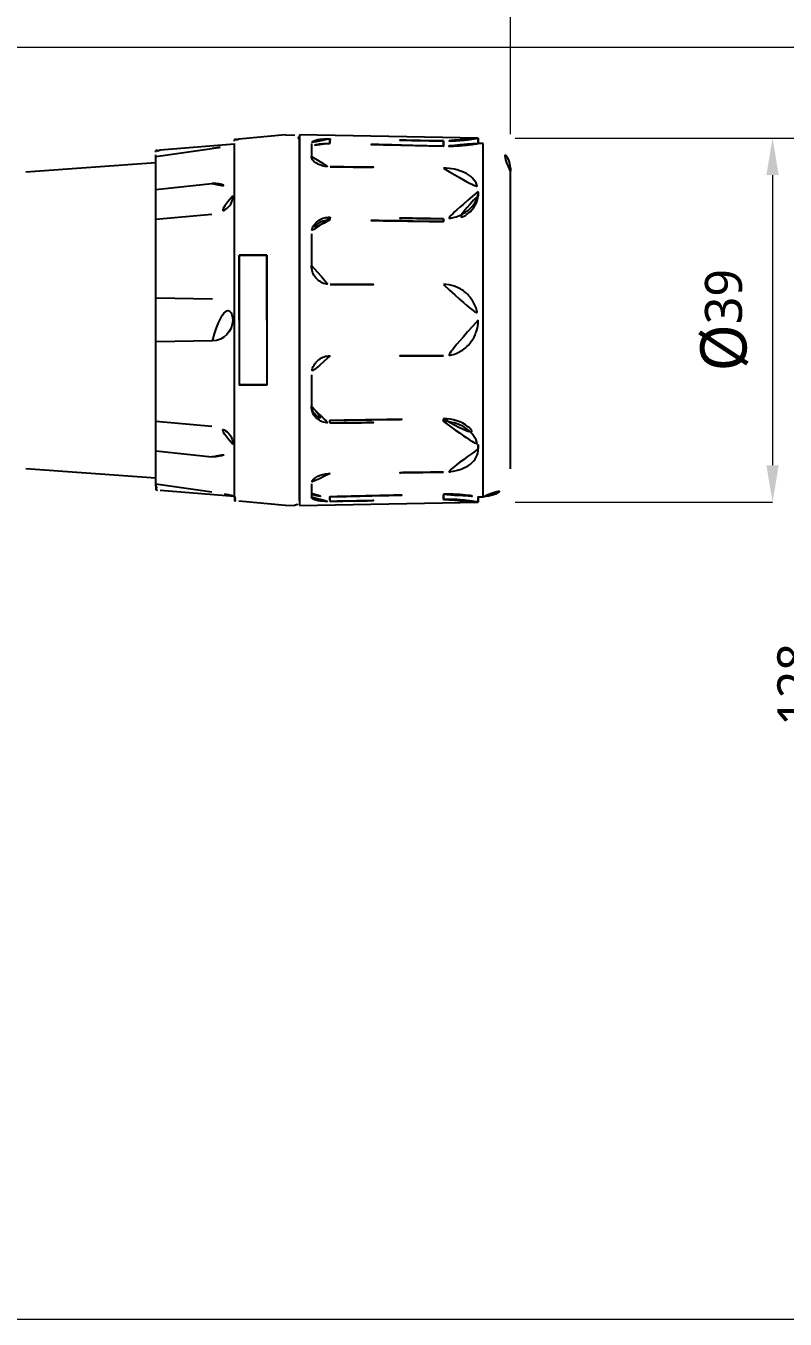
# Model space of a CAD drawing. Extents: x 16296675150 to 16296675606, y -37409617853 to -37409617519.
# Drawn here: x 16296675371.4 to 16296675453.4, y -37409617734.6 to -37409617594.9 of the extents above; entities that cross this region are included whole.
import ezdxf

# ---------------------------------------------------------------- set-up
doc = ezdxf.new("R2010")
doc.units = 0
doc.header["$LTSCALE"] = 10
doc.header["$MEASUREMENT"] = 0
doc.header["$PDMODE"] = 3
doc.header["$PDSIZE"] = -10
doc.layers.get('0').update_dxf_attribs({"linetype": 'CONTINUOUS'})
doc.layers.get('DEFPOINTS').update_dxf_attribs({"linetype": 'CONTINUOUS'})
doc.styles.add('Daelim Dimension', font='')
doc.styles.get('Daelim Dimension').set_extended_font_data('NanumGothic')
doc.dimstyles.new('DEFAULT', dxfattribs={"dimscale": 2, "dimtxt": 2, "dimasz": 2, "dimexe": 0, "dimexo": 2, "dimgap": 1, "dimtad": 1, "dimdec": 1, "dimzin": 9, "dimdsep": 46, "dimtxsty": 'Daelim Dimension', "dimcen": 0.5, "dimclrd": 252, "dimclre": 252, "dimclrt": 3, "dimadec": 1, "dimazin": 0, "dimtfac": 1, "dimtdec": 1, "dimtix": 1, "dimtmove": 0, "dimatfit": 3, "dimfxl": 1, "dimtolj": 1, "dimtzin": 1, "dimlwd": 9, "dimlwe": 9, "dimarcsym": 0})

# ---------------------------------------------------------------- blocks, each defined once
blk = doc.blocks.new('*D0')
at = {"color": 5, "lineweight": 9, "ltscale": 0.5, "transparency": 16777216}
for p, q in [((16296675424.205971, -37409617607.022926), (16296675451.99366, -37409617607.022926)), ((16296675451.99366, -37409617611.022926), (16296675451.99366, -37409617642.359192)), ((16296675424.205971, -37409617646.359192), (16296675451.99366, -37409617646.359192))]:
    blk.add_line(p, q, dxfattribs=at)
at = {"color": 5, "ltscale": 0.5, "transparency": 16777216}
for points in [[(16296675451.32699, -37409617611.022926), (16296675452.66033, -37409617611.022926), (16296675451.99366, -37409617607.022926)], [(16296675451.32699, -37409617642.359192), (16296675452.66033, -37409617642.359192), (16296675451.99366, -37409617646.359192)]]:
    blk.add_solid(points, dxfattribs=at)
at = {"layer": 'DEFPOINTS', "color": 0, "ltscale": 0.5, "transparency": 16777216}
for p in [(16296675420.205971, -37409617607.022926), (16296675420.205971, -37409617646.359192), (16296675451.99366, -37409617646.359192)]:
    blk.add_point(p, dxfattribs=at)
at = {"color": 7, "ltscale": 0.5, "transparency": 16777216, "insert": (16296675446.79982, -37409617626.691063), "char_height": 4, "attachment_point": 5, "rotation": 90, "style": 'Daelim Dimension'}
blk.add_mtext('\\A1;{\\H1.25x;\\C256;Ø}39', dxfattribs=at)
blk = doc.blocks.new('*D1')
at = {"color": 5, "lineweight": 9, "ltscale": 0.5, "transparency": 16777216}
for p, q in [((16296675258.9861, -37409617698.72297), (16296675258.9861, -37409617573.28352)), ((16296675419.69285, -37409617573.28352), (16296675262.9861, -37409617573.28352)), ((16296675423.69285, -37409617606.6205), (16296675423.69285, -37409617573.28352))]:
    blk.add_line(p, q, dxfattribs=at)
at = {"color": 5, "ltscale": 0.5, "transparency": 16777216}
for points in [[(16296675262.9861, -37409617572.61686), (16296675262.9861, -37409617573.95019), (16296675258.9861, -37409617573.28352)], [(16296675419.69285, -37409617572.61686), (16296675419.69285, -37409617573.95019), (16296675423.69285, -37409617573.28352)]]:
    blk.add_solid(points, dxfattribs=at)
at = {"layer": 'DEFPOINTS', "color": 0, "ltscale": 0.5, "transparency": 16777216}
for p in [(16296675258.9861, -37409617573.28352), (16296675423.69285, -37409617610.6205), (16296675258.9861, -37409617702.72297)]:
    blk.add_point(p, dxfattribs=at)
at = {"color": 7, "ltscale": 0.5, "transparency": 16777216, "insert": (16296675341.33948, -37409617569.10612), "char_height": 4, "attachment_point": 5, "style": 'Daelim Dimension'}
blk.add_mtext('\\A1;165', dxfattribs=at)
blk = doc.blocks.new('*D2')
at = {"color": 5, "lineweight": 9, "ltscale": 0.5, "transparency": 16777216}
for p, q in [((16296675361.46, -37409617597.21), (16296675471.04, -37409617597.21)), ((16296675471.04, -37409617601.21), (16296675471.04, -37409617730.56)), ((16296675303.85, -37409617734.56), (16296675471.04, -37409617734.56))]:
    blk.add_line(p, q, dxfattribs=at)
at = {"color": 5, "ltscale": 0.5, "transparency": 16777216}
for points in [[(16296675470.37, -37409617601.21), (16296675471.7, -37409617601.21), (16296675471.04, -37409617597.21)], [(16296675470.37, -37409617730.56), (16296675471.7, -37409617730.56), (16296675471.04, -37409617734.56)]]:
    blk.add_solid(points, dxfattribs=at)
at = {"layer": 'DEFPOINTS', "color": 0, "ltscale": 0.5, "transparency": 16777216}
for p in [(16296675357.46, -37409617597.21), (16296675299.85, -37409617734.56), (16296675471.04, -37409617734.56)]:
    blk.add_point(p, dxfattribs=at)
at = {"color": 7, "ltscale": 0.5, "transparency": 16777216, "insert": (16296675466.86, -37409617665.89), "char_height": 4, "attachment_point": 5, "rotation": 90, "style": 'Daelim Dimension'}
blk.add_mtext('\\A1;137', dxfattribs=at)
blk = doc.blocks.new('*D3')
at = {"color": 5, "lineweight": 9, "ltscale": 0.5, "transparency": 16777216}
for p, q in [((16296675424.205971, -37409617607.022926), (16296675460.54623, -37409617607.022926)), ((16296675460.54623, -37409617611.022926), (16296675460.54623, -37409617730.564507)), ((16296675303.85421, -37409617734.564507), (16296675460.54623, -37409617734.564507))]:
    blk.add_line(p, q, dxfattribs=at)
at = {"color": 5, "ltscale": 0.5, "transparency": 16777216}
for points in [[(16296675459.87956, -37409617611.022926), (16296675461.212891, -37409617611.022926), (16296675460.54623, -37409617607.022926)], [(16296675459.87956, -37409617730.564507), (16296675461.212891, -37409617730.564507), (16296675460.54623, -37409617734.564507)]]:
    blk.add_solid(points, dxfattribs=at)
at = {"layer": 'DEFPOINTS', "color": 0, "ltscale": 0.5, "transparency": 16777216}
for p in [(16296675420.205971, -37409617607.022926), (16296675299.85421, -37409617734.564507), (16296675460.54623, -37409617734.564507)]:
    blk.add_point(p, dxfattribs=at)
at = {"color": 7, "ltscale": 0.5, "transparency": 16777216, "insert": (16296675454.534451, -37409617666.043167), "char_height": 4, "attachment_point": 5, "rotation": 90, "style": 'Daelim Dimension'}
blk.add_mtext('\\A1;128', dxfattribs=at)
blk = doc.blocks.new('*D5')
at = {"color": 5, "lineweight": 9, "ltscale": 0.5, "transparency": 16777216}
for p, q in [((16296675306.656839, -37409617615.698914), (16296675306.656839, -37409617582.083946)), ((16296675310.656839, -37409617582.083946), (16296675419.69285, -37409617582.083946)), ((16296675423.69285, -37409617606.620499), (16296675423.69285, -37409617582.083946))]:
    blk.add_line(p, q, dxfattribs=at)
at = {"color": 5, "ltscale": 0.5, "transparency": 16777216}
for points in [[(16296675310.656839, -37409617581.417282), (16296675310.656839, -37409617582.75061), (16296675306.656839, -37409617582.083946)], [(16296675419.69285, -37409617581.417282), (16296675419.69285, -37409617582.75061), (16296675423.69285, -37409617582.083946)]]:
    blk.add_solid(points, dxfattribs=at)
at = {"layer": 'DEFPOINTS', "color": 0, "ltscale": 0.5, "transparency": 16777216}
for p in [(16296675423.69285, -37409617582.083946), (16296675423.69285, -37409617610.620499), (16296675306.656839, -37409617619.698914)]:
    blk.add_point(p, dxfattribs=at)
at = {"color": 7, "ltscale": 0.5, "transparency": 16777216, "insert": (16296675365.17485, -37409617577.949471), "char_height": 4, "attachment_point": 5, "style": 'Daelim Dimension'}
blk.add_mtext('\\A1;117', dxfattribs=at)

msp = doc.modelspace()

# ---------------------------------------------------------------- hatches: boundary and pattern name
h = msp.add_hatch()
h.set_pattern_fill('DOTS', color=256, scale=15, style=0)
h.set_pattern_definition([(180, (16296679936.3534, -37409619942.6151), (-0.46875, 0.9375), [0, -0.9375])])
edge = h.paths.add_edge_path()
edge.add_line((16296675385.392851, -37409617637.607727), (16296675385.392851, -37409617629.046661))
edge.add_line((16296675385.392851, -37409617612.592407), (16296675385.392851, -37409617609.002563))
edge.add_line((16296675385.392851, -37409617624.335457), (16296675385.392851, -37409617615.774384))
edge.add_arc((16296675387.22102, -37409617671.702087), 26.819347, 436.0360022, 440.94296996, ccw=False)
edge.add_line((16296675385.392851, -37409617644.37957), (16296675391.44285, -37409617645.217117))
edge.add_arc((16296675387.22102, -37409617581.680031), 26.819347, 279.05703004, 283.9639978, ccw=False)
edge.add_line((16296675385.392851, -37409617609.002548), (16296675391.44285, -37409617608.164993))
edge.add_ellipse((16296675391.44285, -37409617639.893898), major_axis=(2.25, -0.221056), ratio=0.7737069147, start_angle=0, end_angle=94.34695715)
edge.add_ellipse((16296675391.44285, -37409617639.893898), major_axis=(2.25, -0.221056), ratio=0.6822627347, start_angle=273.83482677, end_angle=360)
edge.add_line((16296675385.392851, -37409617640.789711), (16296675391.44285, -37409617641.436378))
edge.add_line((16296675385.392851, -37409617637.607727), (16296675391.44285, -37409617638.136261))
edge.add_ellipse((16296675391.44285, -37409617613.48822), major_axis=(2.25, 0.221056), ratio=0.7737069147, start_angle=265.65304285, end_angle=360, ccw=False)
edge.add_ellipse((16296675391.44285, -37409617613.48822), major_axis=(2.25, 0.221056), ratio=0.6822627347, start_angle=0, end_angle=86.16517323, ccw=False)
edge.add_line((16296675385.392851, -37409617612.592407), (16296675391.44285, -37409617611.94574))
edge.add_line((16296675385.392851, -37409617615.774384), (16296675391.44285, -37409617615.245857))
edge.add_line((16296675391.521379, -37409617628.93969), (16296675385.392851, -37409617629.046661))
edge.add_arc((16296675391.44285, -37409617626.691063), 2.25, 272, 448, ccw=False)
edge.add_line((16296675391.521379, -37409617624.442429), (16296675385.392851, -37409617624.335457))
edge.add_line((16296675393.69256, -37409617645.675247), (16296675393.892851, -37409617645.691063))
edge.add_line((16296675393.892851, -37409617607.691063), (16296675393.69285, -37409617607.706787))
edge.add_line((16296675393.892851, -37409617645.691063), (16296675393.892851, -37409617607.691063))
edge.add_line((16296675385.392851, -37409617644.37957), (16296675385.392851, -37409617640.789719))

# ---------------------------------------------------------------- linework, layer by layer
for p, q in [((16296675393.892851, -37409617607.691063), (16296675385.853621, -37409617608.323761)), ((16296675394.071239, -37409617607.156639), (16296675393.892851, -37409617607.172249)), ((16296675393.892851, -37409617607.351318), (16296675393.892851, -37409617607.172249)), ((16296675393.892851, -37409617645.751709), (16296675393.892851, -37409617607.630409)), ((16296675399.392851, -37409617606.691063), (16296675394.349279, -37409617607.132317)), ((16296675399.392851, -37409617606.691063), (16296675400.401581, -37409617606.708656)), ((16296675400.892851, -37409617646.173531), (16296675400.892851, -37409617607.208588)), ((16296675385.392851, -37409617609.002548), (16296675391.44285, -37409617608.164993)), ((16296675385.57653, -37409617608.345573), (16296675385.392851, -37409617608.360023)), ((16296675385.392851, -37409617608.544273), (16296675385.392851, -37409617608.360023)), ((16296675385.392851, -37409617644.557922), (16296675385.392851, -37409617608.82222)), ((16296675371.357981, -37409617610.658531), (16296675385.392851, -37409617609.677116)), ((16296675385.392851, -37409617612.592407), (16296675391.44285, -37409617611.945732)), ((16296675385.392851, -37409617615.774384), (16296675391.44285, -37409617615.245857)), ((16296675397.392851, -37409617619.691063), (16296675394.392851, -37409617619.691063)), ((16296675394.392851, -37409617619.691063), (16296675394.392851, -37409617633.691063)), ((16296675394.392851, -37409617626.698914), (16296675394.392851, -37409617619.698914)), ((16296675397.392851, -37409617619.698914), (16296675394.392851, -37409617619.698914)), ((16296675397.392851, -37409617619.691063), (16296675397.392851, -37409617633.691063)), ((16296675397.392851, -37409617626.698914), (16296675397.392851, -37409617619.698914)), ((16296675391.521379, -37409617624.442429), (16296675385.392851, -37409617624.335457)), ((16296675394.392851, -37409617626.698914), (16296675394.392851, -37409617633.698914)), ((16296675397.392851, -37409617626.698914), (16296675397.392851, -37409617633.698914)), ((16296675391.521379, -37409617628.93969), (16296675385.392851, -37409617629.046661)), ((16296675397.392851, -37409617633.691063), (16296675394.392851, -37409617633.691063)), ((16296675397.392851, -37409617633.698914), (16296675394.392851, -37409617633.698914)), ((16296675385.392851, -37409617637.607727), (16296675391.44285, -37409617638.136253)), ((16296675385.392851, -37409617640.789711), (16296675391.44285, -37409617641.436394)), ((16296675371.357981, -37409617642.723587), (16296675385.392851, -37409617643.704987)), ((16296675385.392851, -37409617644.37957), (16296675391.44285, -37409617645.217117)), ((16296675385.392851, -37409617644.837837), (16296675385.392851, -37409617645.022087)), ((16296675385.392851, -37409617645.019997), (16296675385.57312, -37409617645.034241)), ((16296675385.8535, -37409617645.056374), (16296675393.892851, -37409617645.691063)), ((16296675393.892851, -37409617646.0308), (16296675393.892851, -37409617646.209869)), ((16296675394.071239, -37409617646.225479), (16296675393.892851, -37409617646.209869)), ((16296675399.392851, -37409617646.691063), (16296675394.349279, -37409617646.249802)), ((16296675399.392851, -37409617646.691063), (16296675400.401581, -37409617646.673447))]:
    msp.add_line(p, q)
at = {"color": 0}
for p, q in [((16296675400.892851, -37409617606.685806), (16296675400.892851, -37409617646.696297)), ((16296675420.205971, -37409617607.022926), (16296675400.892851, -37409617606.685806)), ((16296675402.204069, -37409617607.599251), (16296675402.204069, -37409617608.058037)), ((16296675420.745211, -37409617607.620956), (16296675420.192961, -37409617607.608688)), ((16296675420.745211, -37409617645.761162), (16296675420.745211, -37409617607.620956)), ((16296675402.204069, -37409617608.058037), (16296675402.204069, -37409617608.411339)), ((16296675402.204069, -37409617608.411339), (16296675402.204069, -37409617609.01992)), ((16296675423.69285, -37409617642.76162), (16296675423.69285, -37409617610.620499)), ((16296675402.204069, -37409617617.362297), (16296675402.204069, -37409617618.619713)), ((16296675402.204069, -37409617618.619713), (16296675402.204069, -37409617619.472649)), ((16296675402.204069, -37409617619.472649), (16296675402.204069, -37409617620.792099)), ((16296675402.204069, -37409617632.590019), (16296675402.204069, -37409617633.90947)), ((16296675402.204069, -37409617633.90947), (16296675402.204069, -37409617634.762413)), ((16296675402.204069, -37409617634.762413), (16296675402.204069, -37409617636.019814)), ((16296675402.204069, -37409617644.362198), (16296675402.204069, -37409617644.970779)), ((16296675402.204069, -37409617644.970779), (16296675402.204069, -37409617645.324074)), ((16296675402.204069, -37409617645.324074), (16296675402.204069, -37409617645.782867)), ((16296675400.892851, -37409617646.696297), (16296675420.205971, -37409617646.359192)), ((16296675420.192961, -37409617645.77343), (16296675420.745211, -37409617645.761162))]:
    msp.add_line(p, q, dxfattribs=at)
for centre, radius, start, end in [((16296675387.22102, -37409617581.680031), 26.819347, 279.057006, 283.963938), ((16296675394.392851, -37409617607.630409), 0.5, 95.00004038, 180), ((16296675400.392851, -37409617607.208588), 0.5, 0, 89.00000925), ((16296675385.892851, -37409617608.82222), 0.5, 94.49998055, 180), ((16296675391.44285, -37409617626.691063), 2.25, 271.99996005, 88.00003995), ((16296675385.892851, -37409617644.557922), 0.5, 180, 265.4859714), ((16296675387.22102, -37409617671.702087), 26.819347, 76.036062, 80.942994), ((16296675394.392851, -37409617645.751709), 0.5, 180, 264.99995962), ((16296675400.392851, -37409617646.173531), 0.5, 270.99999075, 0)]:
    msp.add_arc(centre, radius, start, end)
for centre, start, end in [((16296675420.69285, -37409617610.620499), 0, 89.00000925), ((16296675420.69285, -37409617642.76162), 270.99999075, 0)]:
    msp.add_arc(centre, 3, start, end, dxfattribs=at)
at = {"extrusion": (0, 0, -1)}
for ratio, start_param, end_param in [(0.6822627347, 4.7793193337, 6.2831853072), (0.7737069147, 0, 1.6466650415)]:
    msp.add_ellipse((16296675391.44285, -37409617613.48822), major_axis=(2.25, 0.221056), ratio=ratio, start_param=start_param, end_param=end_param, dxfattribs=at)
for ratio, start_param, end_param in [(0.7737069147, 0, 1.6466650415), (0.6822627347, 4.7793193337, 6.2831853072)]:
    msp.add_ellipse((16296675391.44285, -37409617639.893898), major_axis=(2.25, -0.221056), ratio=ratio, start_param=start_param, end_param=end_param)
at = {"color": 0}
for points, degree, knots in [([(16296675404.204281, -37409617607.118523), (16296675403.990191, -37409617607.114693), (16296675403.772699, -37409617607.117264), (16296675403.57003, -37409617607.127449), (16296675403.36698, -37409617607.137657), (16296675403.17388, -37409617607.155869), (16296675403.005779, -37409617607.181396), (16296675402.840731, -37409617607.206467), (16296675402.694269, -37409617607.238869), (16296675402.57416, -37409617607.277603), (16296675402.43651, -37409617607.321983), (16296675402.333099, -37409617607.376694), (16296675402.273491, -37409617607.438263), (16296675402.22571, -37409617607.487617), (16296675402.20409, -37409617607.542137), (16296675402.204069, -37409617607.599251)], 3, [0, 0, 0, 0, 0.19945479, 0.19945479, 0.19945479, 0.3994130065, 0.3994130065, 0.3994130065, 0.5951141373, 0.5951141373, 0.5951141373, 0.8206248064, 0.8206248064, 0.8206248064, 1, 1, 1, 1]), ([(16296675404.192961, -37409617607.618462), (16296675403.66201, -37409617607.606483), (16296675403.135851, -37409617607.635696), (16296675402.451309, -37409617607.779839), (16296675402.255859, -37409617607.88343), (16296675402.20577, -37409617608.010422)], 3, [0, 0, 0, 0, 0.539074444, 0.539074444, 1, 1, 1, 1]), ([(16296675416.442961, -37409617607.895943), (16296675414.401291, -37409617607.849701), (16296675412.359619, -37409617607.803467), (16296675410.317961, -37409617607.75724), (16296675408.276291, -37409617607.711014), (16296675406.234619, -37409617607.664787), (16296675404.192949, -37409617607.618568)], 3, [0, 0, 0, 0, 0.4999999948, 0.4999999948, 0.4999999948, 1, 1, 1, 1]), ([(16296675416.45558, -37409617607.339073), (16296675416.453159, -37409617607.445549), (16296675416.449499, -37409617607.607094), (16296675416.44669, -37409617607.731361), (16296675416.444521, -37409617607.82695), (16296675416.44301, -37409617607.893478), (16296675416.442909, -37409617607.898079)], 1, [0, 0, 0.1911936804, 0.4812735067, 0.7044118346, 0.8760567023, 0.9992889149, 1, 1]), ([(16296675420.195259, -37409617607.608727), (16296675420.19066, -37409617607.609016), (16296675420.168859, -37409617607.612877), (16296675420.09594, -37409617607.625282), (16296675420.065639, -37409617607.630386), (16296675419.994049, -37409617607.642273), (16296675419.911329, -37409617607.6558), (16296675419.806601, -37409617607.672218), (16296675419.69063, -37409617607.689827), (16296675419.626659, -37409617607.69928), (16296675419.42136, -37409617607.728439), (16296675419.266239, -37409617607.749031), (16296675419.006321, -37409617607.779579), (16296675418.91503, -37409617607.789711), (16296675418.72327, -37409617607.809471), (16296675418.624439, -37409617607.818916), (16296675418.319441, -37409617607.845612), (16296675418.10487, -37409617607.861153), (16296675417.76613, -37409617607.879372), (16296675417.650379, -37409617607.884598), (16296675417.41291, -37409617607.893044), (16296675417.293131, -37409617607.896172), (16296675416.932261, -37409617607.90213), (16296675416.68899, -37409617607.901543), (16296675416.442961, -37409617607.895981)], 3, [0, 0, 0, 0, 0.125, 0.125, 0.1875, 0.1875, 0.25, 0.3125, 0.3125, 0.375, 0.375, 0.5, 0.5, 0.5625, 0.5625, 0.625, 0.625, 0.75, 0.75, 0.8125, 0.8125, 0.875, 0.875, 1, 1, 1, 1]), ([(16296675420.208269, -37409617607.022957), (16296675420.20369, -37409617607.023277), (16296675420.1821, -37409617607.027344), (16296675420.112341, -37409617607.039948), (16296675420.08337, -37409617607.045143), (16296675420.0138, -37409617607.057426), (16296675419.97295, -37409617607.06456), (16296675419.83502, -37409617607.088074), (16296675419.72245, -37409617607.106659), (16296675419.522579, -37409617607.137177), (16296675419.45075, -37409617607.147797), (16296675419.296181, -37409617607.169601), (16296675419.21442, -37409617607.180649), (16296675418.95738, -37409617607.213478), (16296675418.76985, -37409617607.235039), (16296675418.463739, -37409617607.264763), (16296675418.356911, -37409617607.274277), (16296675418.138941, -37409617607.29171), (16296675418.02759, -37409617607.29966), (16296675417.686541, -37409617607.320793), (16296675417.44993, -37409617607.331268), (16296675416.95685, -37409617607.342773), (16296675416.707569, -37409617607.34359), (16296675416.45558, -37409617607.339073)], 3, [0, 0, 0, 0, 0.125, 0.125, 0.1875, 0.1875, 0.25, 0.25, 0.375, 0.375, 0.4375, 0.4375, 0.5, 0.5, 0.625, 0.625, 0.6875, 0.6875, 0.75, 0.75, 0.875, 0.875, 1, 1, 1, 1]), ([(16296675420.205971, -37409617607.022926), (16296675420.203159, -37409617607.149368), (16296675420.199499, -37409617607.314102), (16296675420.19669, -37409617607.440826), (16296675420.194521, -37409617607.5383), (16296675420.19301, -37409617607.606194), (16296675420.192909, -37409617607.610786)], 1, [0, 0, 0.2158679851, 0.4970983281, 0.7134293612, 0.8798378482, 0.999310608, 1, 1]), ([(16296675402.204069, -37409617609.01992), (16296675402.2041, -37409617609.135162), (16296675402.239941, -37409617609.257156), (16296675402.31934, -37409617609.374977), (16296675402.39913, -37409617609.493362), (16296675402.52589, -37409617609.610153), (16296675402.68417, -37409617609.713097), (16296675402.82984, -37409617609.807854), (16296675403.004869, -37409617609.894722), (16296675403.19976, -37409617609.962448), (16296675403.39868, -37409617610.031563), (16296675403.624229, -37409617610.082176), (16296675403.853689, -37409617610.107933), (16296675403.969191, -37409617610.12088), (16296675404.087009, -37409617610.127953), (16296675404.204281, -37409617610.129387)], 3, [0, 0, 0, 0, 0.2300612132, 0.2300612132, 0.2300612132, 0.4618106481, 0.4618106481, 0.4618106481, 0.6743761414, 0.6743761414, 0.6743761414, 0.8919484433, 0.8919484433, 0.8919484433, 1, 1, 1, 1]), ([(16296675416.45558, -37409617610.27626), (16296675416.856001, -37409617610.281143), (16296675417.26206, -37409617610.324539), (16296675417.640591, -37409617610.40358), (16296675418.01997, -37409617610.482803), (16296675418.381889, -37409617610.599922), (16296675418.69915, -37409617610.748734), (16296675419.0264, -37409617610.902237), (16296675419.31465, -37409617611.093697), (16296675419.5439, -37409617611.31192), (16296675419.781139, -37409617611.537727), (16296675419.9615, -37409617611.7985), (16296675420.071819, -37409617612.077026), (16296675420.16045, -37409617612.300789), (16296675420.205919, -37409617612.540207), (16296675420.205971, -37409617612.783577)], 3, [0, 0, 0, 0, 0.2015844028, 0.2015844028, 0.2015844028, 0.4035144968, 0.4035144968, 0.4035144968, 0.6118477163, 0.6118477163, 0.6118477163, 0.8275492172, 0.8275492172, 0.8275492172, 1, 1, 1, 1]), ([(16296675420.205971, -37409617612.783577), (16296675420.2059, -37409617613.093193), (16296675420.13125, -37409617613.416962), (16296675419.988621, -37409617613.726662), (16296675419.84577, -37409617614.036842), (16296675419.630739, -37409617614.341537), (16296675419.359261, -37409617614.610497), (16296675419.088591, -37409617614.878647), (16296675418.7535, -37409617615.11834), (16296675418.382071, -37409617615.302711), (16296675418.02173, -37409617615.481583), (16296675417.616779, -37409617615.613503), (16296675417.201771, -37409617615.68187), (16296675416.95709, -37409617615.722183), (16296675416.705601, -37409617615.74131), (16296675416.45558, -37409617615.738007)], 3, [0, 0, 0, 0, 0.2204745193, 0.2204745193, 0.2204745193, 0.4413137004, 0.4413137004, 0.4413137004, 0.6616218612, 0.6616218612, 0.6616218612, 0.8752736982, 0.8752736982, 0.8752736982, 1, 1, 1, 1]), ([(16296675420.19198, -37409617613.256554), (16296675420.16967, -37409617613.934097), (16296675419.766569, -37409617614.656387), (16296675418.39983, -37409617615.734497), (16296675417.42709, -37409617616.06871), (16296675416.442961, -37409617616.053223)], 3, [0, 0, 0, 0, 0.4928604631, 0.4928604631, 1, 1, 1, 1]), ([(16296675420.19202, -37409617613.256538), (16296675420.192181, -37409617613.251358), (16296675420.192551, -37409617613.239594), (16296675420.19314, -37409617613.221092), (16296675420.193781, -37409617613.200867), (16296675420.194429, -37409617613.180161), (16296675420.195101, -37409617613.159088), (16296675420.19577, -37409617613.137657), (16296675420.196461, -37409617613.115883), (16296675420.197161, -37409617613.093643), (16296675420.19788, -37409617613.07077), (16296675420.198629, -37409617613.047287), (16296675420.19939, -37409617613.023178), (16296675420.200159, -37409617612.998573), (16296675420.200951, -37409617612.973488), (16296675420.201759, -37409617612.948059), (16296675420.20257, -37409617612.922302), (16296675420.20339, -37409617612.896217), (16296675420.204201, -37409617612.870758), (16296675420.204729, -37409617612.853973), (16296675420.204981, -37409617612.846039)], 3, [0, 0, 0, 0, 0.037869483, 0.0859301864, 0.1351867139, 0.1856390658, 0.2372872421, 0.2891771135, 0.3422204828, 0.3964173499, 0.4517677151, 0.5093095982, 0.5680473062, 0.6279808392, 0.6891101972, 0.7514353803, 0.8138115985, 0.8773413154, 0.9420245309, 1, 1, 1, 1]), ([(16296675404.204281, -37409617615.572983), (16296675403.990561, -37409617615.570168), (16296675403.77326, -37409617615.59375), (16296675403.57069, -37409617615.648552), (16296675403.367399, -37409617615.703537), (16296675403.174459, -37409617615.791718), (16296675403.006929, -37409617615.902832), (16296675402.8463, -37409617616.009377), (16296675402.70303, -37409617616.137459), (16296675402.5835, -37409617616.279198), (16296675402.437679, -37409617616.45211), (16296675402.328529, -37409617616.654266), (16296675402.26878, -37409617616.865952), (16296675402.223551, -37409617617.026207), (16296675402.204161, -37409617617.194321), (16296675402.204069, -37409617617.362297)], 3, [0, 0, 0, 0, 0.1988947326, 0.1988947326, 0.1988947326, 0.3987671775, 0.3987671775, 0.3987671775, 0.5894667072, 0.5894667072, 0.5894667072, 0.8241553277, 0.8241553277, 0.8241553277, 1, 1, 1, 1]), ([(16296675404.192961, -37409617615.856972), (16296675403.66256, -37409617615.848633), (16296675403.13483, -37409617616.026901), (16296675402.451679, -37409617616.621292), (16296675402.257389, -37409617616.99176), (16296675402.206421, -37409617617.386971)], 3, [0, 0, 0, 0, 0.5401209195, 0.5401209195, 1, 1, 1, 1]), ([(16296675416.442961, -37409617616.053078), (16296675414.401291, -37409617616.020462), (16296675412.359619, -37409617615.987846), (16296675410.317961, -37409617615.955254), (16296675408.276291, -37409617615.922638), (16296675406.234619, -37409617615.89003), (16296675404.192949, -37409617615.85743)], 3, [0, 0, 0, 0, 0.5000000009, 0.5000000009, 0.5000000009, 1, 1, 1, 1]), ([(16296675416.45558, -37409617615.738007), (16296675416.453159, -37409617615.798279), (16296675416.449499, -37409617615.889709), (16296675416.44669, -37409617615.960037), (16296675416.444521, -37409617616.014153), (16296675416.44305, -37409617616.050797), (16296675416.442869, -37409617616.055397)], 1, [0, 0, 0.1911936804, 0.4812735067, 0.7044118346, 0.8760567023, 0.9992889149, 1, 1]), ([(16296675402.204069, -37409617620.792099), (16296675402.2041, -37409617621.027946), (16296675402.239941, -37409617621.269363), (16296675402.31934, -37409617621.495407), (16296675402.39913, -37409617621.722557), (16296675402.52589, -37409617621.939331), (16296675402.68417, -37409617622.125893), (16296675402.82984, -37409617622.297577), (16296675403.004869, -37409617622.450798), (16296675403.19976, -37409617622.567787), (16296675403.39868, -37409617622.687187), (16296675403.624229, -37409617622.7715), (16296675403.853689, -37409617622.811813), (16296675403.969191, -37409617622.8321), (16296675404.087009, -37409617622.841927), (16296675404.204281, -37409617622.84185)], 3, [0, 0, 0, 0, 0.2300612132, 0.2300612132, 0.2300612132, 0.4618106481, 0.4618106481, 0.4618106481, 0.6743761414, 0.6743761414, 0.6743761414, 0.8919484433, 0.8919484433, 0.8919484433, 1, 1, 1, 1]), ([(16296675416.45558, -37409617622.829018), (16296675416.856131, -37409617622.828728), (16296675417.262341, -37409617622.896767), (16296675417.64098, -37409617623.026413), (16296675418.02043, -37409617623.156319), (16296675418.382389, -37409617623.351288), (16296675418.69964, -37409617623.595047), (16296675419.02667, -37409617623.846329), (16296675419.31477, -37409617624.156013), (16296675419.543949, -37409617624.498871), (16296675419.78137, -37409617624.854042), (16296675419.96183, -37409617625.254501), (16296675420.072109, -37409617625.668312), (16296675420.16058, -37409617626.000282), (16296675420.205919, -37409617626.347137), (16296675420.205971, -37409617626.691063)], 3, [0, 0, 0, 0, 0.2016495252, 0.2016495252, 0.2016495252, 0.403616887, 0.403616887, 0.403616887, 0.6118481982, 0.6118481982, 0.6118481982, 0.8276906112, 0.8276906112, 0.8276906112, 1, 1, 1, 1]), ([(16296675420.205971, -37409617626.691063), (16296675420.2059, -37409617627.128906), (16296675420.13125, -37409617627.572678), (16296675419.988621, -37409617627.985901), (16296675419.84577, -37409617628.399773), (16296675419.630739, -37409617628.794647), (16296675419.359261, -37409617629.136917), (16296675419.088591, -37409617629.478172), (16296675418.7535, -37409617629.776421), (16296675418.382071, -37409617630.004784), (16296675418.02173, -37409617630.226311), (16296675417.616779, -37409617630.388672), (16296675417.201771, -37409617630.475723), (16296675416.95709, -37409617630.527039), (16296675416.705601, -37409617630.553284), (16296675416.45558, -37409617630.553101)], 3, [0, 0, 0, 0, 0.2204744201, 0.2204744201, 0.2204744201, 0.4413135312, 0.4413135312, 0.4413135312, 0.6616217138, 0.6616217138, 0.6616217138, 0.8752735731, 0.8752735731, 0.8752735731, 1, 1, 1, 1]), ([(16296675404.204281, -37409617630.540268), (16296675403.990191, -37409617630.540123), (16296675403.772699, -37409617630.573357), (16296675403.57003, -37409617630.641693), (16296675403.36698, -37409617630.710152), (16296675403.17388, -37409617630.815689), (16296675403.005779, -37409617630.946503), (16296675402.840731, -37409617631.074944), (16296675402.694269, -37409617631.229248), (16296675402.57416, -37409617631.397881), (16296675402.43651, -37409617631.591133), (16296675402.333099, -37409617631.811081), (16296675402.273491, -37409617632.036728), (16296675402.22571, -37409617632.21759), (16296675402.20409, -37409617632.405167), (16296675402.204069, -37409617632.590019)], 3, [0, 0, 0, 0, 0.19945479, 0.19945479, 0.19945479, 0.3994130065, 0.3994130065, 0.3994130065, 0.5951141373, 0.5951141373, 0.5951141373, 0.8206248064, 0.8206248064, 0.8206248064, 1, 1, 1, 1]), ([(16296675402.204069, -37409617636.019814), (16296675402.2041, -37409617636.238113), (16296675402.239941, -37409617636.45752), (16296675402.31934, -37409617636.659393), (16296675402.39913, -37409617636.862244), (16296675402.52589, -37409617637.05201), (16296675402.68417, -37409617637.212891), (16296675402.82984, -37409617637.360947), (16296675403.004869, -37409617637.490761), (16296675403.19976, -37409617637.588493), (16296675403.39868, -37409617637.688232), (16296675403.624229, -37409617637.756844), (16296675403.853689, -37409617637.788101), (16296675403.969191, -37409617637.803841), (16296675404.087009, -37409617637.810677), (16296675404.204281, -37409617637.809143)], 3, [0, 0, 0, 0, 0.2300612132, 0.2300612132, 0.2300612132, 0.4618106481, 0.4618106481, 0.4618106481, 0.6743761414, 0.6743761414, 0.6743761414, 0.8919484433, 0.8919484433, 0.8919484433, 1, 1, 1, 1]), ([(16296675402.20569, -37409617635.990013), (16296675402.255569, -37409617636.387581), (16296675402.45051, -37409617636.760536), (16296675403.134649, -37409617637.354317), (16296675403.661819, -37409617637.533501), (16296675404.192961, -37409617637.525146)], 3, [0, 0, 0, 0, 0.4609890714, 0.4609890714, 1, 1, 1, 1]), ([(16296675404.192949, -37409617637.524689), (16296675406.234619, -37409617637.492088), (16296675408.276291, -37409617637.45948), (16296675410.317961, -37409617637.426872), (16296675412.359619, -37409617637.394257), (16296675414.401291, -37409617637.361656), (16296675416.442961, -37409617637.329041)], 3, [0, 0, 0, 0, 0.4999999889, 0.4999999889, 0.4999999889, 1, 1, 1, 1]), ([(16296675404.204281, -37409617637.809143), (16296675404.203159, -37409617637.781151), (16296675404.199499, -37409617637.689331), (16296675404.19669, -37409617637.618713), (16296675404.194521, -37409617637.564377), (16296675404.19305, -37409617637.527557), (16296675404.192869, -37409617637.522957)], 1, [0, 0, 0.0985294551, 0.4218434708, 0.6705465597, 0.8618566282, 0.9992074465, 1, 1]), ([(16296675416.442961, -37409617637.328903), (16296675417.43288, -37409617637.313309), (16296675418.40975, -37409617637.652496), (16296675419.76585, -37409617638.72805), (16296675420.16955, -37409617639.44574), (16296675420.191971, -37409617640.125183)], 3, [0, 0, 0, 0, 0.5071636609, 0.5071636609, 1, 1, 1, 1]), ([(16296675416.45558, -37409617637.644112), (16296675416.856001, -37409617637.638817), (16296675417.26206, -37409617637.691673), (16296675417.640591, -37409617637.795883), (16296675418.01997, -37409617637.900322), (16296675418.381889, -37409617638.058762), (16296675418.69915, -37409617638.254501), (16296675419.0264, -37409617638.456398), (16296675419.31465, -37409617638.703102), (16296675419.5439, -37409617638.970001), (16296675419.781139, -37409617639.246193), (16296675419.9615, -37409617639.551331), (16296675420.071819, -37409617639.857597), (16296675420.16045, -37409617640.103653), (16296675420.205919, -37409617640.355148), (16296675420.205971, -37409617640.598534)], 3, [0, 0, 0, 0, 0.2015844028, 0.2015844028, 0.2015844028, 0.4035144968, 0.4035144968, 0.4035144968, 0.6118477163, 0.6118477163, 0.6118477163, 0.8275492172, 0.8275492172, 0.8275492172, 1, 1, 1, 1]), ([(16296675420.205971, -37409617640.598534), (16296675420.2059, -37409617640.908127), (16296675420.13125, -37409617641.21196), (16296675419.988621, -37409617641.486641), (16296675419.84577, -37409617641.761749), (16296675419.630739, -37409617642.015503), (16296675419.359261, -37409617642.230591), (16296675419.088591, -37409617642.445053), (16296675418.7535, -37409617642.627136), (16296675418.382071, -37409617642.765709), (16296675418.02173, -37409617642.900139), (16296675417.616779, -37409617642.997833), (16296675417.201771, -37409617643.052567), (16296675416.95709, -37409617643.084831), (16296675416.705601, -37409617643.102814), (16296675416.45558, -37409617643.105858)], 3, [0, 0, 0, 0, 0.2204745193, 0.2204745193, 0.2204745193, 0.4413137004, 0.4413137004, 0.4413137004, 0.6616218612, 0.6616218612, 0.6616218612, 0.8752736982, 0.8752736982, 0.8752736982, 1, 1, 1, 1]), ([(16296675420.204969, -37409617640.535721), (16296675420.20454, -37409617640.522034), (16296675420.20365, -37409617640.49382), (16296675420.202311, -37409617640.451279), (16296675420.200951, -37409617640.408279), (16296675420.19961, -37409617640.365799), (16296675420.19828, -37409617640.323837), (16296675420.19698, -37409617640.282402), (16296675420.195681, -37409617640.241478), (16296675420.19441, -37409617640.20108), (16296675420.19319, -37409617640.162392), (16296675420.19239, -37409617640.137177), (16296675420.192011, -37409617640.125252)], 3, [0, 0, 0, 0, 0.1001228435, 0.2061581861, 0.3109236395, 0.4144192038, 0.5166448792, 0.6176006659, 0.7172865641, 0.8157025739, 0.9128486956, 1, 1, 1, 1]), ([(16296675404.204281, -37409617643.252731), (16296675403.990191, -37409617643.255341), (16296675403.772699, -37409617643.277023), (16296675403.57003, -37409617643.318138), (16296675403.36698, -37409617643.359329), (16296675403.17388, -37409617643.421066), (16296675403.005779, -37409617643.495522), (16296675402.840731, -37409617643.568619), (16296675402.694269, -37409617643.654823), (16296675402.57416, -37409617643.746674), (16296675402.43651, -37409617643.851936), (16296675402.333099, -37409617643.968781), (16296675402.273491, -37409617644.084801), (16296675402.22571, -37409617644.177788), (16296675402.20409, -37409617644.271873), (16296675402.204069, -37409617644.362198)], 3, [0, 0, 0, 0, 0.19945479, 0.19945479, 0.19945479, 0.3994130065, 0.3994130065, 0.3994130065, 0.5951141373, 0.5951141373, 0.5951141373, 0.8206248064, 0.8206248064, 0.8206248064, 1, 1, 1, 1]), ([(16296675402.20569, -37409617645.371681), (16296675402.255569, -37409617645.49881), (16296675402.45051, -37409617645.602203), (16296675403.134649, -37409617645.746101), (16296675403.661819, -37409617645.77565), (16296675404.192961, -37409617645.763657)], 3, [0, 0, 0, 0, 0.4609891701, 0.4609891701, 1, 1, 1, 1]), ([(16296675404.192949, -37409617645.76355), (16296675406.234619, -37409617645.717331), (16296675408.276291, -37409617645.671097), (16296675410.317961, -37409617645.624878), (16296675412.359619, -37409617645.578651), (16296675414.401291, -37409617645.53241), (16296675416.442961, -37409617645.486168)], 3, [0, 0, 0, 0, 0.4999999889, 0.4999999889, 0.4999999889, 1, 1, 1, 1]), ([(16296675416.442961, -37409617645.486137), (16296675417.431931, -37409617645.463791), (16296675418.40995, -37409617645.532082), (16296675419.785351, -37409617645.694473), (16296675420.190599, -37409617645.773079), (16296675420.19519, -37409617645.773422)], 3, [0, 0, 0, 0, 0.5, 0.5, 1, 1, 1, 1]), ([(16296675402.204069, -37409617645.782867), (16296675402.2041, -37409617645.855743), (16296675402.239941, -37409617645.924606), (16296675402.31934, -37409617645.984047), (16296675402.39913, -37409617646.043793), (16296675402.52589, -37409617646.095383), (16296675402.68417, -37409617646.136337), (16296675402.82984, -37409617646.174042), (16296675403.004869, -37409617646.204399), (16296675403.19976, -37409617646.225616), (16296675403.39868, -37409617646.247276), (16296675403.624229, -37409617646.259987), (16296675403.853689, -37409617646.263901), (16296675403.969191, -37409617646.265869), (16296675404.087009, -37409617646.265701), (16296675404.204281, -37409617646.263603)], 3, [0, 0, 0, 0, 0.2300612132, 0.2300612132, 0.2300612132, 0.4618106481, 0.4618106481, 0.4618106481, 0.6743761414, 0.6743761414, 0.6743761414, 0.8919484433, 0.8919484433, 0.8919484433, 1, 1, 1, 1]), ([(16296675404.204281, -37409617646.263603), (16296675404.203159, -37409617646.21434), (16296675404.199499, -37409617646.052696), (16296675404.19669, -37409617645.92836), (16296675404.194521, -37409617645.832718), (16296675404.19301, -37409617645.766151), (16296675404.192909, -37409617645.761551)], 1, [0, 0, 0.0985294551, 0.4218434708, 0.6705465597, 0.8618566282, 0.9992074465, 1, 1]), ([(16296675416.45558, -37409617646.043053), (16296675416.707451, -37409617646.038528), (16296675416.954929, -37409617646.039322), (16296675417.31987, -37409617646.047653), (16296675417.44046, -37409617646.05162), (16296675417.679489, -37409617646.061798), (16296675417.79739, -37409617646.068008), (16296675418.1401, -37409617646.089172), (16296675418.35655, -37409617646.106781), (16296675418.66333, -37409617646.136574), (16296675418.76288, -37409617646.147102), (16296675418.951811, -37409617646.168488), (16296675419.041719, -37409617646.179398), (16296675419.21269, -37409617646.201271), (16296675419.2938, -37409617646.212227), (16296675419.447229, -37409617646.233841), (16296675419.519859, -37409617646.244553), (16296675419.721901, -37409617646.275337), (16296675419.83461, -37409617646.293922), (16296675419.97201, -37409617646.317322), (16296675420.012489, -37409617646.324379), (16296675420.082569, -37409617646.336746), (16296675420.112, -37409617646.342049), (16296675420.18228, -37409617646.354782), (16296675420.20368, -37409617646.358833), (16296675420.20826, -37409617646.359192)], 3, [0, 0, 0, 0, 0.125, 0.125, 0.1875, 0.1875, 0.25, 0.25, 0.375, 0.375, 0.4375, 0.4375, 0.5, 0.5, 0.5625, 0.5625, 0.625, 0.625, 0.75, 0.75, 0.8125, 0.8125, 0.875, 0.875, 1, 1, 1, 1]), ([(16296675420.205971, -37409617646.359192), (16296675420.203159, -37409617646.23275), (16296675420.199499, -37409617646.068024), (16296675420.19669, -37409617645.941292), (16296675420.194521, -37409617645.843819), (16296675420.19301, -37409617645.775932), (16296675420.192909, -37409617645.771332)], 1, [0, 0, 0.2158679851, 0.4970983281, 0.7134293612, 0.8798378482, 0.999310608, 1, 1])]:
    msp.add_open_spline(points, degree=degree, knots=knots, dxfattribs=at)
for points, degree in [([(16296675404.204269, -37409617607.118767), (16296675404.192949, -37409617607.618568)], 1), ([(16296675416.45558, -37409617607.338882), (16296675412.371811, -37409617607.265488), (16296675408.28804, -37409617607.192123), (16296675404.204269, -37409617607.118767)], 3), ([(16296675404.204269, -37409617610.128677), (16296675408.28804, -37409617610.178032), (16296675412.371811, -37409617610.227402), (16296675416.45558, -37409617610.276787)], 3), ([(16296675404.204269, -37409617615.574028), (16296675404.192949, -37409617615.85743)], 1), ([(16296675416.45558, -37409617615.737213), (16296675412.371811, -37409617615.682808), (16296675408.28804, -37409617615.62841), (16296675404.204269, -37409617615.574028)], 3), ([(16296675404.204269, -37409617622.840607), (16296675408.28804, -37409617622.837059), (16296675412.371811, -37409617622.833504), (16296675416.45558, -37409617622.829964)], 3), ([(16296675416.45558, -37409617630.552162), (16296675412.371811, -37409617630.548607), (16296675408.28804, -37409617630.545059), (16296675404.204269, -37409617630.541496)], 3), ([(16296675404.204269, -37409617637.80809), (16296675408.28804, -37409617637.753708), (16296675412.371811, -37409617637.69931), (16296675416.45558, -37409617637.644913)], 3), ([(16296675416.45558, -37409617637.644913), (16296675416.442961, -37409617637.329041)], 1), ([(16296675416.45558, -37409617643.105324), (16296675412.371811, -37409617643.154716), (16296675408.28804, -37409617643.204086), (16296675404.204269, -37409617643.253433)], 3), ([(16296675416.45558, -37409617646.043243), (16296675416.442961, -37409617645.486168)], 1), ([(16296675404.204269, -37409617646.263351), (16296675408.28804, -37409617646.190002), (16296675412.371811, -37409617646.116631), (16296675416.45558, -37409617646.043243)], 3)]:
    msp.add_open_spline(points, degree=degree, dxfattribs=at)

# ---------------------------------------------------------------- dimensions: what is measured, and where the dimension line sits
at = {"ltscale": 0.5}
for base, p1, p2, picture, middle in [((16296675258.986099, -37409617573.283524), (16296675423.69285, -37409617610.620499), (16296675258.986099, -37409617702.722969), '*D1', (16296675341.339479, -37409617569.106117)), ((16296675423.69285, -37409617582.083946), (16296675306.656839, -37409617619.698914), (16296675423.69285, -37409617610.620499), '*D5', (16296675365.17485, -37409617577.949471))]:
    dim = msp.add_linear_dim(base=base, p1=p1, p2=p2, dimstyle='DEFAULT', override={"dimdec": 0, "dimclrd": 5, "dimclre": 5, "dimclrt": 7}, dxfattribs=at)
    dim.commit()
    dim.dimension.update_dxf_attribs({"geometry": picture, "text_midpoint": middle})
dim = msp.add_linear_dim(base=(16296675471.03783, -37409617734.564507), p1=(16296675357.45541, -37409617597.210228), p2=(16296675299.85421, -37409617734.564507), angle=90, dimstyle='DEFAULT', override={"dimdec": 0, "dimclrd": 5, "dimclre": 5, "dimclrt": 7}, dxfattribs=at)
dim.commit()
dim.dimension.update_dxf_attribs({"geometry": '*D2', "text_midpoint": (16296675466.857571, -37409617665.887367)})
dim = msp.add_linear_dim(base=(16296675460.54623, -37409617734.564507), p1=(16296675420.205971, -37409617607.022926), p2=(16296675299.85421, -37409617734.564507), angle=90, dimstyle='DEFAULT', override={"dimdec": 0, "dimclrd": 5, "dimclre": 5, "dimclrt": 7, "dimtmove": 2}, dxfattribs=at)
dim.commit()
dim.dimension.update_dxf_attribs({"geometry": '*D3', "text_midpoint": (16296675454.534451, -37409617666.043167), "dimtype": 160})
dim = msp.add_linear_dim(base=(16296675451.99366, -37409617646.359192), p1=(16296675420.205971, -37409617607.022926), p2=(16296675420.205971, -37409617646.359192), angle=90, text='{\\H1.25x;\\C256;Ø}<>', dimstyle='DEFAULT', override={"dimdec": 0, "dimclrd": 5, "dimclre": 5, "dimclrt": 7}, dxfattribs=at)
dim.commit()
dim.dimension.update_dxf_attribs({"geometry": '*D0', "text_midpoint": (16296675446.79982, -37409617626.691063)})

doc.saveas('drawing.dxf')
